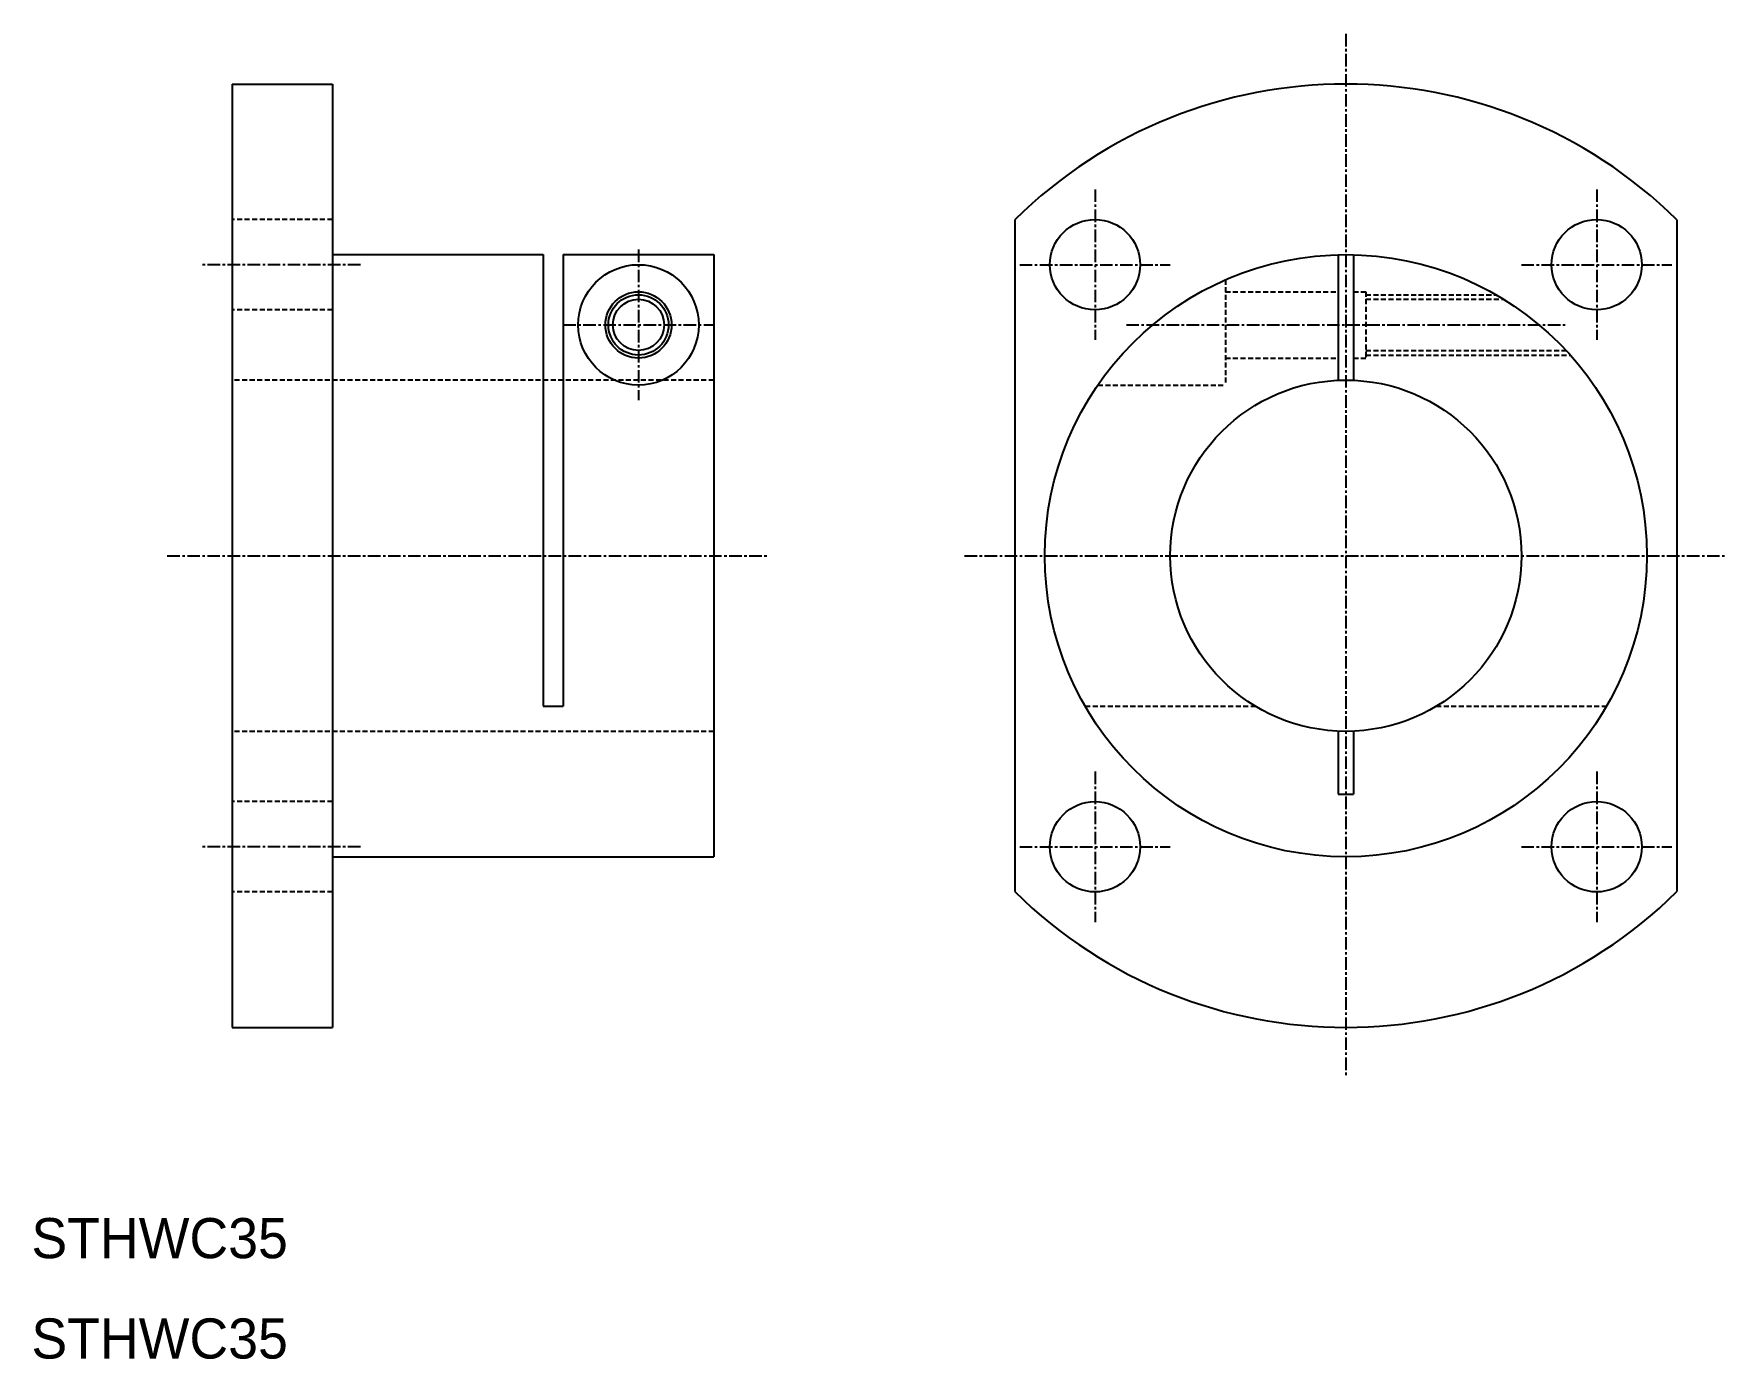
# Model space of a CAD drawing. Extents: x 10 to 179, y 10 to 142.
import ezdxf

# ---------------------------------------------------------------- set-up
doc = ezdxf.new("R2010")
doc.units = 0
doc.linetypes.add('CENTER', pattern=[2, 1.25, -0.25, 0.25, -0.25])
doc.linetypes.add('DASHED', pattern=[0.75, 0.5, -0.25])
doc.layers.get('0').update_dxf_attribs({"linetype": 'CONTINUOUS'})
doc.layers.add('CENTER', color=1, linetype='CENTER')

msp = doc.modelspace()

# ---------------------------------------------------------------- linework, layer by layer
at = {"color": 7, "linetype": 'CONTINUOUS'}
for p, q in [((30, 137), (30, 43)), ((30, 137), (40, 137)), ((40, 137), (40, 43)), ((108, 123.47), (108, 56.53)), ((174, 123.47), (174, 56.53)), ((40, 120), (61, 120)), ((61, 120), (61, 75)), ((63, 120), (63, 75)), ((63, 120), (78, 120)), ((78, 120), (78, 60)), ((140.25, 119.99), (140.25, 107.48)), ((141.75, 119.99), (141.75, 107.48)), ((61, 75), (63, 75)), ((140.25, 72.52), (140.25, 66.25)), ((141.75, 72.52), (141.75, 66.25)), ((140.25, 66.25), (141.75, 66.25)), ((40, 60), (78, 60)), ((30, 43), (40, 43))]:
    msp.add_line(p, q, dxfattribs=at)
at = {"color": 3, "linetype": 'DASHED'}
for p, q in [((40, 123.5), (30, 123.5)), ((129, 117.5), (129, 107)), ((129, 116.3), (140.25, 116.3)), ((141.75, 116.3), (143, 116.3)), ((143, 116.3), (143, 109.7)), ((143, 116), (156.07, 116)), ((143, 115.55), (156.74, 115.55)), ((40, 114.5), (30, 114.5)), ((129, 109.7), (140.25, 109.7)), ((141.75, 109.7), (143, 109.7)), ((143, 110.45), (162.95, 110.45)), ((143, 110), (163.36, 110)), ((78, 107.5), (30, 107.5)), ((116.28, 107), (129, 107)), ((115.02, 75), (131.99, 75)), ((150.01, 75), (166.98, 75)), ((78, 72.5), (30, 72.5)), ((40, 65.5), (30, 65.5)), ((40, 56.5), (30, 56.5))]:
    msp.add_line(p, q, dxfattribs=at)
at = {"color": 7, "linetype": 'CONTINUOUS'}
for centre, radius in [((116, 119), 4.5), ((166, 119), 4.5), ((141, 90), 30), ((70.5, 113), 6), ((70.5, 113), 3.3), ((70.5, 113), 2.55), ((141, 90), 17.5), ((116, 61), 4.5), ((166, 61), 4.5)]:
    msp.add_circle(centre, radius, dxfattribs=at)
at = {"color": 3, "linetype": 'CONTINUOUS'}
msp.add_circle((70.5, 113), 3, dxfattribs=at)
at = {"color": 7, "linetype": 'CONTINUOUS'}
for start, end in [(45.402, 134.598), (225.402, 314.598)]:
    msp.add_arc((141, 90), 47, start, end, dxfattribs=at)
at = {"layer": 'CENTER', "color": 1, "linetype": 'CENTER'}
for p, q in [((141, 142), (141, 38)), ((116, 126.5), (116, 111.5)), ((166, 126.5), (166, 111.5)), ((70.5, 120.5), (70.5, 105.5)), ((42.8, 119), (26.85, 119)), ((108.5, 119), (123.5, 119)), ((158.5, 119), (173.5, 119)), ((63, 113), (78, 113)), ((119.13, 113), (162.87, 113)), ((23.54, 90), (83.29, 90)), ((103, 90), (179, 90)), ((116, 68.5), (116, 53.5)), ((166, 68.5), (166, 53.5)), ((42.8, 61), (26.85, 61)), ((108.5, 61), (123.5, 61)), ((158.5, 61), (173.5, 61))]:
    msp.add_line(p, q, dxfattribs=at)

# ---------------------------------------------------------------- texts
at = {"color": 7, "linetype": 'CONTINUOUS'}
for p in [(10, 20), (10, 10)]:
    msp.add_text('STHWC35', height=4, dxfattribs=at).set_placement(p)

doc.saveas('drawing.dxf')
